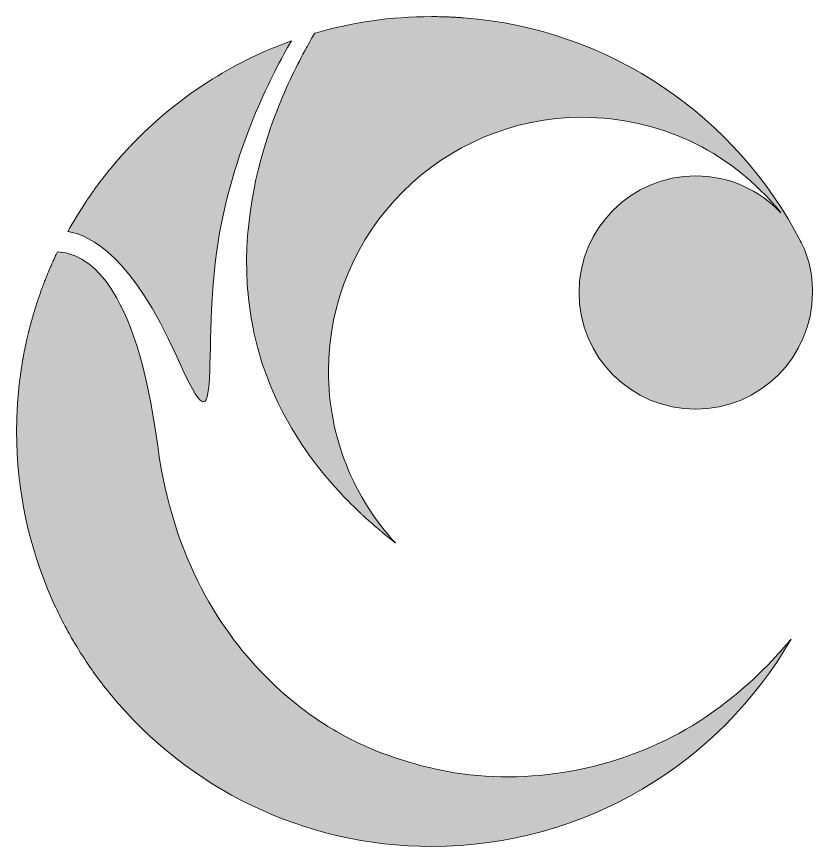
# Model space of a CAD drawing. Header units: millimetres. Extents: x 150937 to 394412, y 327166 to 584759.
# Drawn here: x 221433.97 to 221449.82, y 461116.36 to 461132.89 of the extents above; entities that cross this region are included whole.
import ezdxf

# ---------------------------------------------------------------- set-up
doc = ezdxf.new("R2010")
doc.units = ezdxf.units.MM
doc.layers.add('코아드로고', color=7, linetype='Continuous')

# ---------------------------------------------------------------- blocks, each defined once
blk = doc.blocks.new('block 5')
at = {"layer": '코아드로고', "true_color": 0x0f1254}
h = blk.add_hatch(color=168, dxfattribs=at)
h.dxf.hatch_style = 2
edge = h.paths.add_edge_path()
edge.add_spline(control_points=[(223.852, -375.424), (223.852, -373.768), (223.506, -372.193), (222.891, -370.762), (222.76, -370.454), (222.615, -370.153), (222.459, -369.86), (222.482, -369.899), (222.506, -369.942), (222.527, -369.981), (215.16, -355.692), (200.762, -345.617), (183.906, -344.331), (183.885, -344.329), (183.859, -344.326), (183.838, -344.325), (183.664, -344.312), (183.49, -344.301), (183.318, -344.289), (183.297, -344.288), (183.277, -344.286), (183.256, -344.284), (183.088, -344.275), (182.918, -344.264), (182.75, -344.256), (182.67, -344.252), (182.588, -344.248), (182.51, -344.243), (182.424, -344.24), (182.338, -344.236), (182.252, -344.232), (181.873, -344.217), (181.494, -344.205), (181.113, -344.199), (181.105, -344.199), (181.098, -344.199), (181.09, -344.199), (180.799, -344.193), (180.51, -344.188), (180.217, -344.188), (175.596, -344.188), (171.127, -344.849), (166.904, -346.08), (166.904, -346.08), (166.861, -346.092), (166.861, -346.092), (166.861, -346.092), (166.83, -346.143), (166.83, -346.143), (166.83, -346.143), (166.83, -346.143), (166.83, -346.143), (166.686, -346.384), (166.535, -346.641), (166.377, -346.916), (166.375, -346.923), (166.369, -346.929), (166.365, -346.935), (166.338, -346.983), (166.311, -347.034), (166.279, -347.084), (166.254, -347.128), (166.229, -347.173), (166.205, -347.217), (166.195, -347.234), (166.186, -347.251), (166.176, -347.267), (166.121, -347.362), (166.068, -347.459), (166.014, -347.558), (165.988, -347.601), (165.965, -347.646), (165.938, -347.691), (165.924, -347.717), (165.91, -347.744), (165.895, -347.771), (164.863, -349.634), (163.641, -352.086), (162.531, -354.943), (160.424, -360.353), (158.66, -367.31), (159.129, -374.821), (159.227, -376.292), (159.406, -377.798), (159.688, -379.325), (159.699, -379.396), (159.715, -379.462), (159.725, -379.534), (159.756, -379.696), (159.785, -379.858), (159.82, -380.021), (159.844, -380.145), (159.869, -380.27), (159.895, -380.393), (161.289, -386.844), (164.561, -393.513), (170.814, -399.824), (170.834, -399.847), (170.855, -399.868), (170.879, -399.891), (171.023, -400.037), (171.168, -400.183), (171.318, -400.326), (171.318, -400.328), (171.318, -400.328), (171.318, -400.328), (171.572, -400.577), (171.832, -400.826), (172.096, -401.075), (172.117, -401.094), (172.139, -401.116), (172.16, -401.134), (172.234, -401.205), (172.311, -401.275), (172.387, -401.346), (172.424, -401.38), (172.461, -401.416), (172.5, -401.45), (172.611, -401.551), (172.721, -401.654), (172.834, -401.756), (172.891, -401.808), (172.949, -401.861), (173.01, -401.914), (173.07, -401.968), (173.131, -402.023), (173.191, -402.077), (173.252, -402.131), (173.311, -402.183), (173.373, -402.237), (173.432, -402.288), (173.49, -402.341), (173.547, -402.392), (173.633, -402.467), (173.719, -402.54), (173.805, -402.616), (173.865, -402.669), (173.928, -402.721), (173.99, -402.773), (174.078, -402.85), (174.164, -402.925), (174.256, -403.001), (174.303, -403.042), (174.354, -403.084), (174.402, -403.125), (174.488, -403.197), (174.574, -403.271), (174.664, -403.342), (174.705, -403.377), (174.744, -403.41), (174.787, -403.444), (174.91, -403.546), (175.033, -403.648), (175.16, -403.75), (175.199, -403.78), (175.236, -403.812), (175.275, -403.844), (175.371, -403.92), (175.469, -403.998), (175.564, -404.075), (175.607, -404.11), (175.652, -404.146), (175.697, -404.181), (175.82, -404.276), (175.943, -404.374), (176.064, -404.471), (176.074, -404.479), (176.086, -404.485), (176.096, -404.493), (176.096, -404.493), (176.094, -404.493), (176.094, -404.493), (171.334, -399.312), (168.424, -392.406), (168.424, -384.815), (168.424, -368.75), (181.449, -355.724), (197.516, -355.724), (206.293, -355.724), (214.158, -359.615), (219.488, -365.764), (219.752, -366.064), (220.004, -366.371), (220.252, -366.684), (217.812, -364.072), (214.34, -362.439), (210.486, -362.439), (203.104, -362.439), (197.121, -368.424), (197.121, -375.803), (197.121, -383.184), (203.104, -389.167), (210.486, -389.167), (217.865, -389.167), (223.852, -383.184), (223.852, -375.803), (223.852, -375.739), (223.85, -375.677), (223.848, -375.613), (223.85, -375.549), (223.852, -375.485), (223.852, -375.424)], knot_values=[0, 0, 0, 0, 1, 1, 1, 2, 2, 2, 3, 3, 3, 4, 4, 4, 5, 5, 5, 6, 6, 6, 7, 7, 7, 8, 8, 8, 9, 9, 9, 10, 10, 10, 11, 11, 11, 12, 12, 12, 13, 13, 13, 14, 14, 14, 15, 15, 15, 16, 16, 16, 17, 17, 17, 18, 18, 18, 19, 19, 19, 20, 20, 20, 21, 21, 21, 22, 22, 22, 23, 23, 23, 24, 24, 24, 25, 25, 25, 26, 26, 26, 27, 27, 27, 28, 28, 28, 29, 29, 29, 30, 30, 30, 31, 31, 31, 32, 32, 32, 33, 33, 33, 34, 34, 34, 35, 35, 35, 36, 36, 36, 37, 37, 37, 38, 38, 38, 39, 39, 39, 40, 40, 40, 41, 41, 41, 42, 42, 42, 43, 43, 43, 44, 44, 44, 45, 45, 45, 46, 46, 46, 47, 47, 47, 48, 48, 48, 49, 49, 49, 50, 50, 50, 51, 51, 51, 52, 52, 52, 53, 53, 53, 54, 54, 54, 55, 55, 55, 56, 56, 56, 57, 57, 57, 58, 58, 58, 59, 59, 59, 60, 60, 60, 61, 61, 61, 62, 62, 62, 63, 63, 63, 64, 64, 64, 65, 65, 65, 66, 66, 66, 67, 67, 67, 67], degree=3, periodic=0)
h = blk.add_hatch(color=168, dxfattribs=at)
h.dxf.hatch_style = 2
edge = h.paths.add_edge_path()
edge.add_spline(control_points=[(151.01, -383.072), (157, -396.576), (153.373, -381.385), (156.203, -367.659), (158.135, -358.276), (161.949, -350.784), (164.186, -346.961), (157.832, -349.241), (152.105, -352.835), (147.332, -357.417), (147.332, -357.417), (147.332, -357.417), (147.332, -357.418), (147.193, -357.55), (147.057, -357.684), (146.92, -357.817), (146.92, -357.817), (146.92, -357.818), (146.918, -357.819), (146.781, -357.953), (146.646, -358.088), (146.51, -358.224), (146.51, -358.224), (146.508, -358.226), (146.508, -358.226), (146.375, -358.36), (146.242, -358.497), (146.111, -358.634), (146.107, -358.636), (146.107, -358.637), (146.107, -358.637), (145.973, -358.774), (145.842, -358.912), (145.711, -359.05), (145.711, -359.05), (145.707, -359.054), (145.707, -359.054), (145.576, -359.192), (145.445, -359.331), (145.316, -359.471), (145.316, -359.473), (145.314, -359.473), (145.314, -359.476), (145.184, -359.615), (145.057, -359.757), (144.928, -359.896), (144.928, -359.898), (144.926, -359.899), (144.926, -359.9), (144.797, -360.042), (144.672, -360.184), (144.547, -360.326), (144.545, -360.33), (144.545, -360.33), (144.543, -360.332), (144.416, -360.474), (144.291, -360.618), (144.168, -360.761), (144.166, -360.764), (144.164, -360.765), (144.164, -360.768), (144.039, -360.911), (143.918, -361.057), (143.795, -361.2), (143.793, -361.203), (143.791, -361.204), (143.789, -361.206), (143.668, -361.353), (143.549, -361.498), (143.426, -361.646), (143.424, -361.646), (143.424, -361.647), (143.424, -361.648), (143.303, -361.797), (143.184, -361.945), (143.064, -362.095), (143.064, -362.097), (143.062, -362.098), (143.061, -362.099), (142.943, -362.247), (142.824, -362.397), (142.707, -362.549), (142.707, -362.549), (142.705, -362.55), (142.705, -362.551), (142.586, -362.702), (142.471, -362.854), (142.354, -363.006), (142.354, -363.007), (142.354, -363.007), (142.354, -363.009), (142.238, -363.162), (142.123, -363.314), (142.008, -363.469), (142.008, -363.47), (142.008, -363.471), (142.008, -363.471), (141.893, -363.624), (141.779, -363.779), (141.666, -363.936), (141.666, -363.936), (141.666, -363.937), (141.666, -363.937), (141.555, -364.092), (141.443, -364.248), (141.332, -364.406), (141.332, -364.406), (141.332, -364.406), (141.332, -364.406), (141.223, -364.563), (141.111, -364.722), (141.002, -364.88), (141.002, -364.88), (141.002, -364.88), (141.002, -364.88), (140.895, -365.04), (140.785, -365.198), (140.678, -365.358), (140.678, -365.358), (140.678, -365.358), (140.678, -365.358), (139.93, -366.481), (139.227, -367.638), (138.572, -368.824), (141.246, -369.229), (145.99, -371.762), (151.01, -383.072)], knot_values=[0, 0, 0, 0, 1, 1, 1, 2, 2, 2, 3, 3, 3, 4, 4, 4, 5, 5, 5, 6, 6, 6, 7, 7, 7, 8, 8, 8, 9, 9, 9, 10, 10, 10, 11, 11, 11, 12, 12, 12, 13, 13, 13, 14, 14, 14, 15, 15, 15, 16, 16, 16, 17, 17, 17, 18, 18, 18, 19, 19, 19, 20, 20, 20, 21, 21, 21, 22, 22, 22, 23, 23, 23, 24, 24, 24, 25, 25, 25, 26, 26, 26, 27, 27, 27, 28, 28, 28, 29, 29, 29, 30, 30, 30, 31, 31, 31, 32, 32, 32, 33, 33, 33, 34, 34, 34, 35, 35, 35, 36, 36, 36, 37, 37, 37, 38, 38, 38, 39, 39, 39, 40, 40, 40, 41, 41, 41, 42, 42, 42, 42], degree=3, periodic=0)
h = blk.add_hatch(color=168, dxfattribs=at)
h.dxf.hatch_style = 2
edge = h.paths.add_edge_path()
edge.add_spline(control_points=[(221.422, -415.495), (221.311, -415.608), (220.371, -416.714), (219.943, -417.204), (217.988, -419.371), (214.658, -422.603), (210.078, -425.438), (202.049, -430.234), (192.342, -432.286), (182.84, -430.817), (179.85, -430.304), (176.709, -429.434), (173.424, -428.127), (171.586, -427.341), (169.783, -426.402), (168.029, -425.307), (166.117, -424.075), (163.871, -422.386), (161.594, -420.145), (156.178, -414.809), (150.582, -406.332), (148.865, -393.377), (146.34, -374.327), (140.619, -371.254), (137.375, -371.145), (137.287, -371.331), (137.199, -371.518), (137.113, -371.705), (137.094, -371.743), (137.078, -371.781), (137.061, -371.819), (136.992, -371.969), (136.924, -372.119), (136.855, -372.269), (136.832, -372.321), (136.809, -372.374), (136.785, -372.426), (136.723, -372.564), (136.664, -372.701), (136.604, -372.84), (136.58, -372.896), (136.555, -372.953), (136.529, -373.013), (136.473, -373.146), (136.416, -373.281), (136.357, -373.417), (136.334, -373.476), (136.311, -373.534), (136.285, -373.593), (136.229, -373.73), (136.172, -373.869), (136.119, -374.007), (136.094, -374.062), (136.072, -374.117), (136.051, -374.172), (135.992, -374.322), (135.932, -374.472), (135.873, -374.624), (135.857, -374.666), (135.84, -374.711), (135.824, -374.753), (135.752, -374.941), (135.68, -375.132), (135.611, -375.32), (135.609, -375.326), (135.607, -375.332), (135.604, -375.338), (135.459, -375.735), (135.316, -376.137), (135.184, -376.539), (135.166, -376.585), (135.152, -376.632), (135.135, -376.677), (135.084, -376.829), (135.035, -376.98), (134.986, -377.133), (134.967, -377.193), (134.947, -377.255), (134.93, -377.315), (134.885, -377.453), (134.84, -377.592), (134.799, -377.729), (134.777, -377.798), (134.758, -377.865), (134.738, -377.933), (134.695, -378.066), (134.656, -378.201), (134.615, -378.335), (134.598, -378.404), (134.576, -378.475), (134.557, -378.544), (134.518, -378.68), (134.479, -378.815), (134.441, -378.951), (134.422, -379.018), (134.404, -379.085), (134.387, -379.152), (134.346, -379.295), (134.309, -379.439), (134.271, -379.583), (134.256, -379.643), (134.24, -379.702), (134.225, -379.761), (134.178, -379.931), (134.139, -380.1), (134.094, -380.27), (134.086, -380.304), (134.08, -380.338), (134.07, -380.372), (134.018, -380.581), (133.969, -380.792), (133.92, -381.002), (133.92, -381.006), (133.918, -381.011), (133.918, -381.015), (133.871, -381.215), (133.826, -381.415), (133.783, -381.616), (133.771, -381.675), (133.758, -381.733), (133.746, -381.79), (133.715, -381.938), (133.684, -382.088), (133.654, -382.235), (133.639, -382.307), (133.625, -382.379), (133.609, -382.452), (133.584, -382.587), (133.559, -382.722), (133.531, -382.857), (133.516, -382.936), (133.504, -383.015), (133.488, -383.093), (133.465, -383.224), (133.441, -383.354), (133.418, -383.486), (133.404, -383.565), (133.391, -383.646), (133.375, -383.727), (133.354, -383.858), (133.332, -383.99), (133.311, -384.121), (133.297, -384.2), (133.287, -384.279), (133.273, -384.36), (133.25, -384.495), (133.23, -384.634), (133.211, -384.77), (133.201, -384.844), (133.189, -384.918), (133.18, -384.992), (133.158, -385.147), (133.139, -385.3), (133.117, -385.455), (133.109, -385.512), (133.102, -385.569), (133.094, -385.627), (133.066, -385.84), (133.041, -386.053), (133.016, -386.267), (133.016, -386.279), (133.014, -386.293), (133.012, -386.306), (132.99, -386.505), (132.969, -386.704), (132.947, -386.905), (132.941, -386.974), (132.934, -387.044), (132.928, -387.111), (132.914, -387.257), (132.9, -387.401), (132.889, -387.545), (132.879, -387.628), (132.873, -387.711), (132.867, -387.792), (132.855, -387.926), (132.846, -388.057), (132.838, -388.19), (132.83, -388.276), (132.822, -388.364), (132.818, -388.45), (132.811, -388.579), (132.799, -388.709), (132.793, -388.837), (132.787, -388.928), (132.781, -389.017), (132.779, -389.106), (132.771, -389.235), (132.764, -389.363), (132.76, -389.493), (132.756, -389.581), (132.752, -389.67), (132.746, -389.758), (132.742, -389.892), (132.736, -390.023), (132.732, -390.157), (132.73, -390.242), (132.727, -390.326), (132.725, -390.41), (132.719, -390.556), (132.719, -390.704), (132.715, -390.85), (132.715, -390.922), (132.713, -390.993), (132.711, -391.064), (132.709, -391.282), (132.707, -391.499), (132.707, -391.718), (132.707, -398.487), (134.121, -404.927), (136.672, -410.755), (136.824, -411.107), (136.984, -411.459), (137.146, -411.808), (137.555, -412.679), (137.988, -413.536), (138.443, -414.379), (138.629, -414.715), (138.814, -415.05), (139.006, -415.382), (139.1, -415.548), (139.197, -415.714), (139.293, -415.878), (139.488, -416.207), (139.688, -416.534), (139.889, -416.857), (140.092, -417.183), (140.299, -417.503), (140.508, -417.821), (140.928, -418.459), (141.361, -419.086), (141.812, -419.703), (142.373, -420.473), (142.955, -421.226), (143.562, -421.957), (152.281, -432.522), (165.477, -439.258), (180.246, -439.258), (197.84, -439.258), (213.201, -429.702), (221.422, -415.495)], knot_values=[0, 0, 0, 0, 1, 1, 1, 2, 2, 2, 3, 3, 3, 4, 4, 4, 5, 5, 5, 6, 6, 6, 7, 7, 7, 8, 8, 8, 9, 9, 9, 10, 10, 10, 11, 11, 11, 12, 12, 12, 13, 13, 13, 14, 14, 14, 15, 15, 15, 16, 16, 16, 17, 17, 17, 18, 18, 18, 19, 19, 19, 20, 20, 20, 21, 21, 21, 22, 22, 22, 23, 23, 23, 24, 24, 24, 25, 25, 25, 26, 26, 26, 27, 27, 27, 28, 28, 28, 29, 29, 29, 30, 30, 30, 31, 31, 31, 32, 32, 32, 33, 33, 33, 34, 34, 34, 35, 35, 35, 36, 36, 36, 37, 37, 37, 38, 38, 38, 39, 39, 39, 40, 40, 40, 41, 41, 41, 42, 42, 42, 43, 43, 43, 44, 44, 44, 45, 45, 45, 46, 46, 46, 47, 47, 47, 48, 48, 48, 49, 49, 49, 50, 50, 50, 51, 51, 51, 52, 52, 52, 53, 53, 53, 54, 54, 54, 55, 55, 55, 56, 56, 56, 57, 57, 57, 58, 58, 58, 59, 59, 59, 60, 60, 60, 61, 61, 61, 62, 62, 62, 63, 63, 63, 64, 64, 64, 65, 65, 65, 66, 66, 66, 67, 67, 67, 68, 68, 68, 69, 69, 69, 70, 70, 70, 71, 71, 71, 72, 72, 72, 73, 73, 73, 74, 74, 74, 75, 75, 75, 76, 76, 76, 77, 77, 77, 78, 78, 78, 79, 79, 79, 80, 80, 80, 80], degree=3, periodic=0)
at = {"layer": '코아드로고', "lineweight": 0}
for points, knots in [([(223.852, -375.424), (223.852, -373.768), (223.506, -372.193), (222.891, -370.762), (222.76, -370.454), (222.615, -370.153), (222.459, -369.86), (222.482, -369.899), (222.506, -369.942), (222.527, -369.981), (215.16, -355.692), (200.762, -345.617), (183.906, -344.331), (183.885, -344.329), (183.859, -344.326), (183.838, -344.325), (183.664, -344.312), (183.49, -344.301), (183.318, -344.289), (183.297, -344.288), (183.277, -344.286), (183.256, -344.284), (183.088, -344.275), (182.918, -344.264), (182.75, -344.256), (182.67, -344.252), (182.588, -344.248), (182.51, -344.243), (182.424, -344.24), (182.338, -344.236), (182.252, -344.232), (181.873, -344.217), (181.494, -344.205), (181.113, -344.199), (181.105, -344.199), (181.098, -344.199), (181.09, -344.199), (180.799, -344.193), (180.51, -344.188), (180.217, -344.188), (175.596, -344.188), (171.127, -344.849), (166.904, -346.08), (166.904, -346.08), (166.861, -346.092), (166.861, -346.092), (166.861, -346.092), (166.83, -346.143), (166.83, -346.143), (166.83, -346.143), (166.83, -346.143), (166.83, -346.143), (166.686, -346.384), (166.535, -346.641), (166.377, -346.916), (166.375, -346.923), (166.369, -346.929), (166.365, -346.935), (166.338, -346.983), (166.311, -347.034), (166.279, -347.084), (166.254, -347.128), (166.229, -347.173), (166.205, -347.217), (166.195, -347.234), (166.186, -347.251), (166.176, -347.267), (166.121, -347.362), (166.068, -347.459), (166.014, -347.558), (165.988, -347.601), (165.965, -347.646), (165.938, -347.691), (165.924, -347.717), (165.91, -347.744), (165.895, -347.771), (164.863, -349.634), (163.641, -352.086), (162.531, -354.943), (160.424, -360.353), (158.66, -367.31), (159.129, -374.821), (159.227, -376.292), (159.406, -377.798), (159.688, -379.325), (159.699, -379.396), (159.715, -379.462), (159.725, -379.534), (159.756, -379.696), (159.785, -379.858), (159.82, -380.021), (159.844, -380.145), (159.869, -380.27), (159.895, -380.393), (161.289, -386.844), (164.561, -393.513), (170.814, -399.824), (170.834, -399.847), (170.855, -399.868), (170.879, -399.891), (171.023, -400.037), (171.168, -400.183), (171.318, -400.326), (171.318, -400.328), (171.318, -400.328), (171.318, -400.328), (171.572, -400.577), (171.832, -400.826), (172.096, -401.075), (172.117, -401.094), (172.139, -401.116), (172.16, -401.134), (172.234, -401.205), (172.311, -401.275), (172.387, -401.346), (172.424, -401.38), (172.461, -401.416), (172.5, -401.45), (172.611, -401.551), (172.721, -401.654), (172.834, -401.756), (172.891, -401.808), (172.949, -401.861), (173.01, -401.914), (173.07, -401.968), (173.131, -402.023), (173.191, -402.077), (173.252, -402.131), (173.311, -402.183), (173.373, -402.237), (173.432, -402.288), (173.49, -402.341), (173.547, -402.392), (173.633, -402.467), (173.719, -402.54), (173.805, -402.616), (173.865, -402.669), (173.928, -402.721), (173.99, -402.773), (174.078, -402.85), (174.164, -402.925), (174.256, -403.001), (174.303, -403.042), (174.354, -403.084), (174.402, -403.125), (174.488, -403.197), (174.574, -403.271), (174.664, -403.342), (174.705, -403.377), (174.744, -403.41), (174.787, -403.444), (174.91, -403.546), (175.033, -403.648), (175.16, -403.75), (175.199, -403.78), (175.236, -403.812), (175.275, -403.844), (175.371, -403.92), (175.469, -403.998), (175.564, -404.075), (175.607, -404.11), (175.652, -404.146), (175.697, -404.181), (175.82, -404.276), (175.943, -404.374), (176.064, -404.471), (176.074, -404.479), (176.086, -404.485), (176.096, -404.493), (176.096, -404.493), (176.094, -404.493), (176.094, -404.493), (171.334, -399.312), (168.424, -392.406), (168.424, -384.815), (168.424, -368.75), (181.449, -355.724), (197.516, -355.724), (206.293, -355.724), (214.158, -359.615), (219.488, -365.764), (219.752, -366.064), (220.004, -366.371), (220.252, -366.684), (217.812, -364.072), (214.34, -362.439), (210.486, -362.439), (203.104, -362.439), (197.121, -368.424), (197.121, -375.803), (197.121, -383.184), (203.104, -389.167), (210.486, -389.167), (217.865, -389.167), (223.852, -383.184), (223.852, -375.803), (223.852, -375.739), (223.85, -375.677), (223.848, -375.613), (223.85, -375.549), (223.852, -375.485), (223.852, -375.424)], [0, 0, 0, 0, 1, 1, 1, 2, 2, 2, 3, 3, 3, 4, 4, 4, 5, 5, 5, 6, 6, 6, 7, 7, 7, 8, 8, 8, 9, 9, 9, 10, 10, 10, 11, 11, 11, 12, 12, 12, 13, 13, 13, 14, 14, 14, 15, 15, 15, 16, 16, 16, 17, 17, 17, 18, 18, 18, 19, 19, 19, 20, 20, 20, 21, 21, 21, 22, 22, 22, 23, 23, 23, 24, 24, 24, 25, 25, 25, 26, 26, 26, 27, 27, 27, 28, 28, 28, 29, 29, 29, 30, 30, 30, 31, 31, 31, 32, 32, 32, 33, 33, 33, 34, 34, 34, 35, 35, 35, 36, 36, 36, 37, 37, 37, 38, 38, 38, 39, 39, 39, 40, 40, 40, 41, 41, 41, 42, 42, 42, 43, 43, 43, 44, 44, 44, 45, 45, 45, 46, 46, 46, 47, 47, 47, 48, 48, 48, 49, 49, 49, 50, 50, 50, 51, 51, 51, 52, 52, 52, 53, 53, 53, 54, 54, 54, 55, 55, 55, 56, 56, 56, 57, 57, 57, 58, 58, 58, 59, 59, 59, 60, 60, 60, 61, 61, 61, 62, 62, 62, 63, 63, 63, 64, 64, 64, 65, 65, 65, 66, 66, 66, 67, 67, 67, 67]), ([(151.01, -383.072), (157, -396.576), (153.373, -381.385), (156.203, -367.659), (158.135, -358.276), (161.949, -350.784), (164.186, -346.961), (157.832, -349.241), (152.105, -352.835), (147.332, -357.417), (147.332, -357.417), (147.332, -357.417), (147.332, -357.418), (147.193, -357.55), (147.057, -357.684), (146.92, -357.817), (146.92, -357.817), (146.92, -357.818), (146.918, -357.819), (146.781, -357.953), (146.646, -358.088), (146.51, -358.224), (146.51, -358.224), (146.508, -358.226), (146.508, -358.226), (146.375, -358.36), (146.242, -358.497), (146.111, -358.634), (146.107, -358.636), (146.107, -358.637), (146.107, -358.637), (145.973, -358.774), (145.842, -358.912), (145.711, -359.05), (145.711, -359.05), (145.707, -359.054), (145.707, -359.054), (145.576, -359.192), (145.445, -359.331), (145.316, -359.471), (145.316, -359.473), (145.314, -359.473), (145.314, -359.476), (145.184, -359.615), (145.057, -359.757), (144.928, -359.896), (144.928, -359.898), (144.926, -359.899), (144.926, -359.9), (144.797, -360.042), (144.672, -360.184), (144.547, -360.326), (144.545, -360.33), (144.545, -360.33), (144.543, -360.332), (144.416, -360.474), (144.291, -360.618), (144.168, -360.761), (144.166, -360.764), (144.164, -360.765), (144.164, -360.768), (144.039, -360.911), (143.918, -361.057), (143.795, -361.2), (143.793, -361.203), (143.791, -361.204), (143.789, -361.206), (143.668, -361.353), (143.549, -361.498), (143.426, -361.646), (143.424, -361.646), (143.424, -361.647), (143.424, -361.648), (143.303, -361.797), (143.184, -361.945), (143.064, -362.095), (143.064, -362.097), (143.062, -362.098), (143.061, -362.099), (142.943, -362.247), (142.824, -362.397), (142.707, -362.549), (142.707, -362.549), (142.705, -362.55), (142.705, -362.551), (142.586, -362.702), (142.471, -362.854), (142.354, -363.006), (142.354, -363.007), (142.354, -363.007), (142.354, -363.009), (142.238, -363.162), (142.123, -363.314), (142.008, -363.469), (142.008, -363.47), (142.008, -363.471), (142.008, -363.471), (141.893, -363.624), (141.779, -363.779), (141.666, -363.936), (141.666, -363.936), (141.666, -363.937), (141.666, -363.937), (141.555, -364.092), (141.443, -364.248), (141.332, -364.406), (141.332, -364.406), (141.332, -364.406), (141.332, -364.406), (141.223, -364.563), (141.111, -364.722), (141.002, -364.88), (141.002, -364.88), (141.002, -364.88), (141.002, -364.88), (140.895, -365.04), (140.785, -365.198), (140.678, -365.358), (140.678, -365.358), (140.678, -365.358), (140.678, -365.358), (139.93, -366.481), (139.227, -367.638), (138.572, -368.824), (141.246, -369.229), (145.99, -371.762), (151.01, -383.072)], [0, 0, 0, 0, 1, 1, 1, 2, 2, 2, 3, 3, 3, 4, 4, 4, 5, 5, 5, 6, 6, 6, 7, 7, 7, 8, 8, 8, 9, 9, 9, 10, 10, 10, 11, 11, 11, 12, 12, 12, 13, 13, 13, 14, 14, 14, 15, 15, 15, 16, 16, 16, 17, 17, 17, 18, 18, 18, 19, 19, 19, 20, 20, 20, 21, 21, 21, 22, 22, 22, 23, 23, 23, 24, 24, 24, 25, 25, 25, 26, 26, 26, 27, 27, 27, 28, 28, 28, 29, 29, 29, 30, 30, 30, 31, 31, 31, 32, 32, 32, 33, 33, 33, 34, 34, 34, 35, 35, 35, 36, 36, 36, 37, 37, 37, 38, 38, 38, 39, 39, 39, 40, 40, 40, 41, 41, 41, 42, 42, 42, 42]), ([(221.422, -415.495), (221.311, -415.608), (220.371, -416.714), (219.943, -417.204), (217.988, -419.371), (214.658, -422.603), (210.078, -425.438), (202.049, -430.234), (192.342, -432.286), (182.84, -430.817), (179.85, -430.304), (176.709, -429.434), (173.424, -428.127), (171.586, -427.341), (169.783, -426.402), (168.029, -425.307), (166.117, -424.075), (163.871, -422.386), (161.594, -420.145), (156.178, -414.809), (150.582, -406.332), (148.865, -393.377), (146.34, -374.327), (140.619, -371.254), (137.375, -371.145), (137.287, -371.331), (137.199, -371.518), (137.113, -371.705), (137.094, -371.743), (137.078, -371.781), (137.061, -371.819), (136.992, -371.969), (136.924, -372.119), (136.855, -372.269), (136.832, -372.321), (136.809, -372.374), (136.785, -372.426), (136.723, -372.564), (136.664, -372.701), (136.604, -372.84), (136.58, -372.896), (136.555, -372.953), (136.529, -373.013), (136.473, -373.146), (136.416, -373.281), (136.357, -373.417), (136.334, -373.476), (136.311, -373.534), (136.285, -373.593), (136.229, -373.73), (136.172, -373.869), (136.119, -374.007), (136.094, -374.062), (136.072, -374.117), (136.051, -374.172), (135.992, -374.322), (135.932, -374.472), (135.873, -374.624), (135.857, -374.666), (135.84, -374.711), (135.824, -374.753), (135.752, -374.941), (135.68, -375.132), (135.611, -375.32), (135.609, -375.326), (135.607, -375.332), (135.604, -375.338), (135.459, -375.735), (135.316, -376.137), (135.184, -376.539), (135.166, -376.585), (135.152, -376.632), (135.135, -376.677), (135.084, -376.829), (135.035, -376.98), (134.986, -377.133), (134.967, -377.193), (134.947, -377.255), (134.93, -377.315), (134.885, -377.453), (134.84, -377.592), (134.799, -377.729), (134.777, -377.798), (134.758, -377.865), (134.738, -377.933), (134.695, -378.066), (134.656, -378.201), (134.615, -378.335), (134.598, -378.404), (134.576, -378.475), (134.557, -378.544), (134.518, -378.68), (134.479, -378.815), (134.441, -378.951), (134.422, -379.018), (134.404, -379.085), (134.387, -379.152), (134.346, -379.295), (134.309, -379.439), (134.271, -379.583), (134.256, -379.643), (134.24, -379.702), (134.225, -379.761), (134.178, -379.931), (134.139, -380.1), (134.094, -380.27), (134.086, -380.304), (134.08, -380.338), (134.07, -380.372), (134.018, -380.581), (133.969, -380.792), (133.92, -381.002), (133.92, -381.006), (133.918, -381.011), (133.918, -381.015), (133.871, -381.215), (133.826, -381.415), (133.783, -381.616), (133.771, -381.675), (133.758, -381.733), (133.746, -381.79), (133.715, -381.938), (133.684, -382.088), (133.654, -382.235), (133.639, -382.307), (133.625, -382.379), (133.609, -382.452), (133.584, -382.587), (133.559, -382.722), (133.531, -382.857), (133.516, -382.936), (133.504, -383.015), (133.488, -383.093), (133.465, -383.224), (133.441, -383.354), (133.418, -383.486), (133.404, -383.565), (133.391, -383.646), (133.375, -383.727), (133.354, -383.858), (133.332, -383.99), (133.311, -384.121), (133.297, -384.2), (133.287, -384.279), (133.273, -384.36), (133.25, -384.495), (133.23, -384.634), (133.211, -384.77), (133.201, -384.844), (133.189, -384.918), (133.18, -384.992), (133.158, -385.147), (133.139, -385.3), (133.117, -385.455), (133.109, -385.512), (133.102, -385.569), (133.094, -385.627), (133.066, -385.84), (133.041, -386.053), (133.016, -386.267), (133.016, -386.279), (133.014, -386.293), (133.012, -386.306), (132.99, -386.505), (132.969, -386.704), (132.947, -386.905), (132.941, -386.974), (132.934, -387.044), (132.928, -387.111), (132.914, -387.257), (132.9, -387.401), (132.889, -387.545), (132.879, -387.628), (132.873, -387.711), (132.867, -387.792), (132.855, -387.926), (132.846, -388.057), (132.838, -388.19), (132.83, -388.276), (132.822, -388.364), (132.818, -388.45), (132.811, -388.579), (132.799, -388.709), (132.793, -388.837), (132.787, -388.928), (132.781, -389.017), (132.779, -389.106), (132.771, -389.235), (132.764, -389.363), (132.76, -389.493), (132.756, -389.581), (132.752, -389.67), (132.746, -389.758), (132.742, -389.892), (132.736, -390.023), (132.732, -390.157), (132.73, -390.242), (132.727, -390.326), (132.725, -390.41), (132.719, -390.556), (132.719, -390.704), (132.715, -390.85), (132.715, -390.922), (132.713, -390.993), (132.711, -391.064), (132.709, -391.282), (132.707, -391.499), (132.707, -391.718), (132.707, -398.487), (134.121, -404.927), (136.672, -410.755), (136.824, -411.107), (136.984, -411.459), (137.146, -411.808), (137.555, -412.679), (137.988, -413.536), (138.443, -414.379), (138.629, -414.715), (138.814, -415.05), (139.006, -415.382), (139.1, -415.548), (139.197, -415.714), (139.293, -415.878), (139.488, -416.207), (139.688, -416.534), (139.889, -416.857), (140.092, -417.183), (140.299, -417.503), (140.508, -417.821), (140.928, -418.459), (141.361, -419.086), (141.812, -419.703), (142.373, -420.473), (142.955, -421.226), (143.562, -421.957), (152.281, -432.522), (165.477, -439.258), (180.246, -439.258), (197.84, -439.258), (213.201, -429.702), (221.422, -415.495)], [0, 0, 0, 0, 1, 1, 1, 2, 2, 2, 3, 3, 3, 4, 4, 4, 5, 5, 5, 6, 6, 6, 7, 7, 7, 8, 8, 8, 9, 9, 9, 10, 10, 10, 11, 11, 11, 12, 12, 12, 13, 13, 13, 14, 14, 14, 15, 15, 15, 16, 16, 16, 17, 17, 17, 18, 18, 18, 19, 19, 19, 20, 20, 20, 21, 21, 21, 22, 22, 22, 23, 23, 23, 24, 24, 24, 25, 25, 25, 26, 26, 26, 27, 27, 27, 28, 28, 28, 29, 29, 29, 30, 30, 30, 31, 31, 31, 32, 32, 32, 33, 33, 33, 34, 34, 34, 35, 35, 35, 36, 36, 36, 37, 37, 37, 38, 38, 38, 39, 39, 39, 40, 40, 40, 41, 41, 41, 42, 42, 42, 43, 43, 43, 44, 44, 44, 45, 45, 45, 46, 46, 46, 47, 47, 47, 48, 48, 48, 49, 49, 49, 50, 50, 50, 51, 51, 51, 52, 52, 52, 53, 53, 53, 54, 54, 54, 55, 55, 55, 56, 56, 56, 57, 57, 57, 58, 58, 58, 59, 59, 59, 60, 60, 60, 61, 61, 61, 62, 62, 62, 63, 63, 63, 64, 64, 64, 65, 65, 65, 66, 66, 66, 67, 67, 67, 68, 68, 68, 69, 69, 69, 70, 70, 70, 71, 71, 71, 72, 72, 72, 73, 73, 73, 74, 74, 74, 75, 75, 75, 76, 76, 76, 77, 77, 77, 78, 78, 78, 79, 79, 79, 80, 80, 80, 80])]:
    blk.add_open_spline(points, degree=3, knots=knots, dxfattribs=at)

msp = doc.modelspace()

# ---------------------------------------------------------------- block references
at = {"xscale": 0.1739618406285073, "yscale": 0.1739618406285073, "zscale": 0.1739618406285073}
msp.add_blockref('block 5', (221410.88, 461192.769), dxfattribs=at)

doc.saveas('drawing.dxf')
